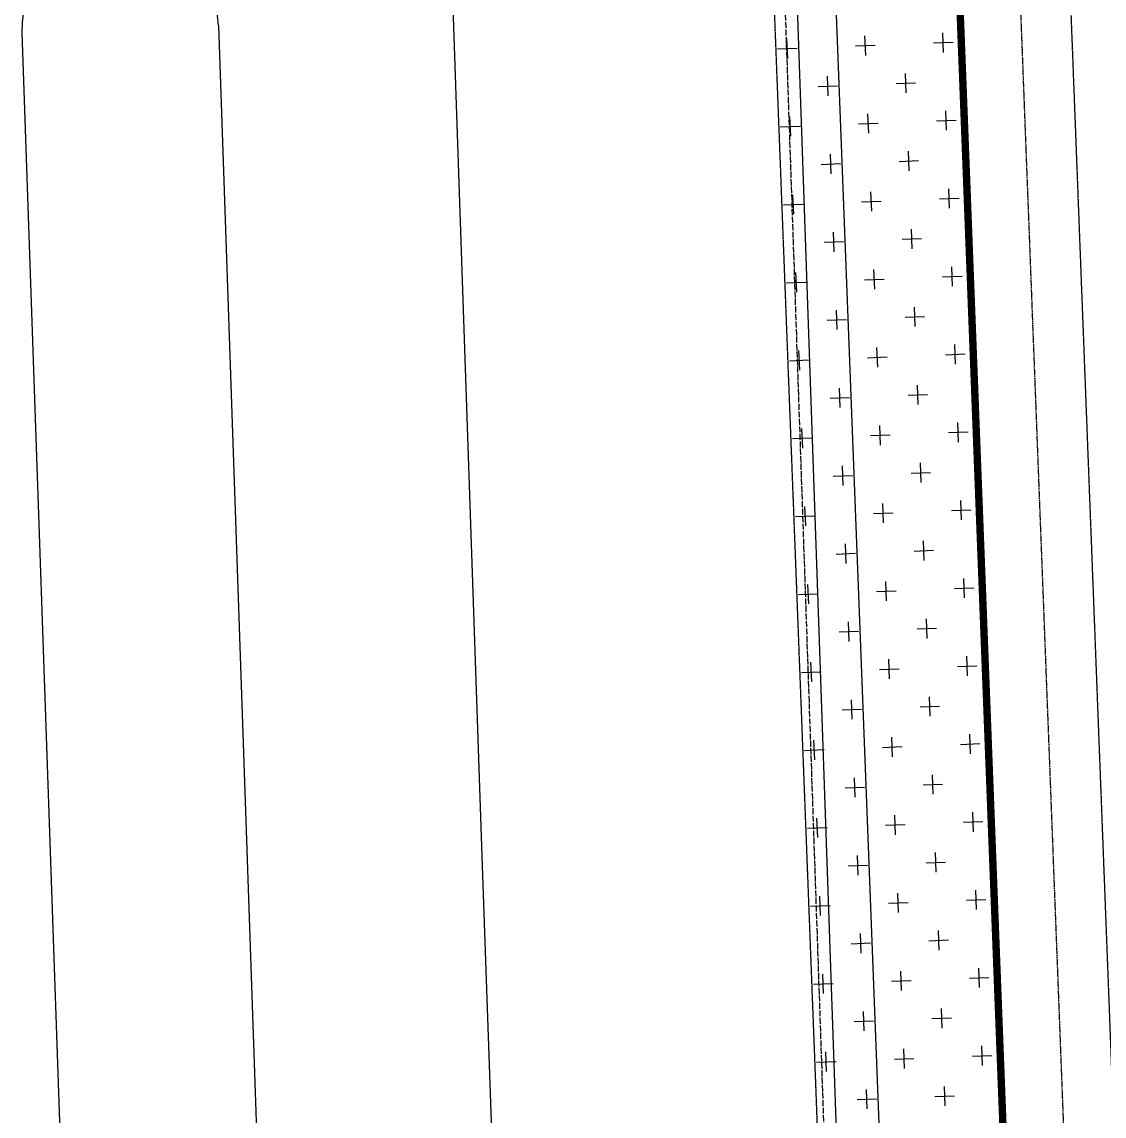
# Model space of a CAD drawing. Extents: x 60102 to 11003895, y 103457 to 3214550.
# Drawn here: x 10365301 to 10409335, y 2778221 to 2822767 of the extents above; entities that cross this region are included whole.
import ezdxf

# ---------------------------------------------------------------- set-up
doc = ezdxf.new("R2010")
doc.units = 0
doc.header["$LTSCALE"] = 10
for name, pattern in [('ACAD_ISO04W100', [30.5, 24, -3, 0.5, -3]), ('CENTER', [50.8, 31.75, -6.35, 6.35, -6.35]), ('DASH', [0.35, 0.25, -0.1])]:
    doc.linetypes.add(name, pattern=pattern)
for name, color, linetype in [('0-中心线', 1, 'CENTER'), ('0-围墙', 5, 'FENCELINE2'), ('0-新建道路', 4, 'CONTINUOUS'), ('0-用地红线', 1, 'CENTER'), ('0-绿化', 3, 'CONTINUOUS'), ('ZW-道路-缘石', 7, 'CONTINUOUS')]:
    doc.layers.add(name, color=color, linetype=linetype)
doc.linetypes.add('FENCELINE2', pattern='A,0.25,-0.1,[132,ltypeshp.shx,S=0.1,R=0,X=-0.1,Y=0],-0.1,1', length=1.45)

msp = doc.modelspace()

# ---------------------------------------------------------------- linework, layer by layer
at = {"layer": '0-中心线', "color": 0, "linetype": 'ACAD_ISO04W100', "ltscale": 0.2}
msp.add_lwpolyline([(10399704.901, 3038617.15), (10411721.411, 2725818.548)], dxfattribs=at)
at = {"layer": '0-围墙', "color": 0, "ltscale": 0.2}
msp.add_line((10395926.502, 2888369.889), (10405847.835, 2630110.313), dxfattribs=at)
at = {"layer": '0-围墙', "color": 0, "ltscale": 0.5}
msp.add_line((10395125.536, 2873356.794), (10403479.009, 2631457.557), dxfattribs=at)
at = {"layer": '0-新建道路', "color": 0, "linetype": 'DASH', "ltscale": 30, "const_width": 300}
msp.add_lwpolyline([(10388910.819, 2890574.309), (10391877.797, 2890688.289, -0.414213562), (10401216.653, 2882040.413), (10407397.473, 2721149.119)], format="xyb", dxfattribs=at)
at = {"layer": '0-用地红线', "color": 0, "linetype": 'ACAD_ISO04W100'}
msp.add_line((10387256.736, 3086733.295), (10402979.307, 2631440.301), dxfattribs=at)
at = {"layer": '0-用地红线', "color": 0, "linetype": 'DASH', "ltscale": 20}
msp.add_line((10395854.41, 3085625.952), (10413342.529, 2630397.353), dxfattribs=at)
at = {"layer": '0-用地红线', "color": 0, "linetype": 'ACAD_ISO04W100', "ltscale": 0.2}
msp.add_line((10403349.675, 2630014.344), (10385861.557, 3085242.94), dxfattribs=at)
at = {"layer": '0-绿化', "color": 0}
for p, q in [((10396461.584, 2821283.17), (10396431.114, 2822076.335)), ((10396461.584, 2821283.17), (10396431.114, 2822076.335)), ((10399634.244, 2821405.051), (10399603.773, 2822198.216)), ((10399634.244, 2821405.051), (10399603.773, 2822198.216)), ((10402806.903, 2821526.932), (10402776.433, 2822320.097)), ((10402806.903, 2821526.932), (10402776.433, 2822320.097)), ((10396049.766, 2821664.517), (10396842.931, 2821694.987)), ((10396049.766, 2821664.517), (10396842.931, 2821694.987)), ((10399222.426, 2821786.398), (10400015.591, 2821816.869)), ((10399222.426, 2821786.398), (10400015.591, 2821816.869)), ((10402395.086, 2821908.28), (10403188.251, 2821938.75)), ((10402395.086, 2821908.28), (10403188.251, 2821938.75)), ((10398108.854, 2819757.781), (10398078.384, 2820550.946)), ((10398108.854, 2819757.781), (10398078.384, 2820550.945)), ((10400869.697, 2820261.009), (10401662.862, 2820291.479)), ((10400869.697, 2820261.009), (10401662.862, 2820291.479)), ((10401281.514, 2819879.662), (10401251.044, 2820672.827)), ((10401281.514, 2819879.662), (10401251.044, 2820672.827)), ((10397697.037, 2820139.128), (10398490.202, 2820169.598)), ((10397697.037, 2820139.128), (10398490.202, 2820169.598)), ((10399756.125, 2818232.391), (10399725.655, 2819025.556)), ((10399756.125, 2818232.391), (10399725.655, 2819025.556)), ((10402928.785, 2818354.273), (10402898.314, 2819147.438)), ((10402928.785, 2818354.273), (10402898.314, 2819147.438)), ((10396171.648, 2818491.857), (10396964.813, 2818522.328)), ((10396171.648, 2818491.857), (10396964.813, 2818522.328)), ((10396583.465, 2818110.51), (10396552.995, 2818903.675)), ((10396583.465, 2818110.51), (10396552.995, 2818903.675)), ((10399344.307, 2818613.739), (10400137.472, 2818644.209)), ((10399344.307, 2818613.739), (10400137.472, 2818644.209)), ((10402516.967, 2818735.62), (10403310.132, 2818766.09)), ((10402516.967, 2818735.62), (10403310.132, 2818766.09)), ((10398230.736, 2816585.121), (10398200.265, 2817378.286)), ((10398230.736, 2816585.121), (10398200.265, 2817378.286)), ((10401403.396, 2816707.002), (10401372.925, 2817500.167)), ((10401403.395, 2816707.002), (10401372.925, 2817500.167)), ((10397818.918, 2816966.468), (10398612.083, 2816996.938)), ((10397818.918, 2816966.468), (10398612.083, 2816996.938)), ((10400991.578, 2817088.349), (10401784.743, 2817118.82)), ((10400991.578, 2817088.349), (10401784.743, 2817118.82)), ((10399878.006, 2815059.732), (10399847.536, 2815852.896)), ((10399878.006, 2815059.732), (10399847.536, 2815852.896)), ((10403050.666, 2815181.613), (10403020.196, 2815974.778)), ((10403050.666, 2815181.613), (10403020.196, 2815974.778)), ((10396705.347, 2814937.85), (10396674.876, 2815731.015)), ((10396705.347, 2814937.85), (10396674.876, 2815731.015)), ((10399466.189, 2815441.079), (10400259.354, 2815471.549)), ((10399466.189, 2815441.079), (10400259.354, 2815471.549)), ((10402638.848, 2815562.96), (10403432.013, 2815593.43)), ((10402638.848, 2815562.96), (10403432.013, 2815593.43)), ((10396293.529, 2815319.198), (10397086.694, 2815349.668)), ((10396293.529, 2815319.198), (10397086.694, 2815349.668)), ((10398352.617, 2813412.461), (10398322.147, 2814205.626)), ((10398352.617, 2813412.461), (10398322.147, 2814205.626)), ((10401525.277, 2813534.342), (10401494.806, 2814327.507)), ((10401525.277, 2813534.342), (10401494.806, 2814327.507)), ((10397940.799, 2813793.808), (10398733.964, 2813824.279)), ((10397940.799, 2813793.808), (10398733.964, 2813824.279)), ((10401113.459, 2813915.69), (10401906.624, 2813946.16)), ((10401113.459, 2813915.69), (10401906.624, 2813946.16)), ((10403172.547, 2812008.953), (10403142.077, 2812802.118)), ((10403172.547, 2812008.953), (10403142.077, 2812802.118)), ((10396827.228, 2811765.19), (10396796.757, 2812558.355)), ((10396827.228, 2811765.19), (10396796.758, 2812558.355)), ((10399588.07, 2812268.419), (10400381.235, 2812298.889)), ((10399588.07, 2812268.419), (10400381.235, 2812298.889)), ((10399999.888, 2811887.072), (10399969.417, 2812680.237)), ((10399999.888, 2811887.072), (10399969.417, 2812680.237)), ((10402760.73, 2812390.3), (10403553.895, 2812420.771)), ((10402760.73, 2812390.3), (10403553.895, 2812420.771)), ((10396415.41, 2812146.538), (10397208.575, 2812177.008)), ((10396415.41, 2812146.538), (10397208.575, 2812177.008)), ((10398474.498, 2810239.801), (10398444.028, 2811032.966)), ((10398474.498, 2810239.801), (10398444.028, 2811032.966)), ((10401647.158, 2810361.683), (10401616.688, 2811154.847)), ((10401647.158, 2810361.682), (10401616.688, 2811154.847)), ((10398062.681, 2810621.149), (10398855.846, 2810651.619)), ((10398062.681, 2810621.149), (10398855.846, 2810651.619)), ((10401235.34, 2810743.03), (10402028.505, 2810773.5)), ((10401235.34, 2810743.03), (10402028.505, 2810773.5)), ((10403294.429, 2808836.293), (10403263.958, 2809629.458)), ((10403294.429, 2808836.293), (10403263.958, 2809629.458)), ((10396949.109, 2808592.531), (10396918.639, 2809385.696)), ((10396949.109, 2808592.531), (10396918.639, 2809385.696)), ((10400121.769, 2808714.412), (10400091.299, 2809507.577)), ((10400121.769, 2808714.412), (10400091.299, 2809507.577)), ((10402882.611, 2809217.641), (10403675.776, 2809248.111)), ((10402882.611, 2809217.641), (10403675.776, 2809248.111)), ((10396537.291, 2808973.878), (10397330.456, 2809004.348)), ((10396537.292, 2808973.878), (10397330.456, 2809004.348)), ((10399709.951, 2809095.759), (10400503.116, 2809126.23)), ((10399709.951, 2809095.759), (10400503.116, 2809126.23)), ((10398596.38, 2807067.141), (10398565.909, 2807860.306)), ((10398596.38, 2807067.141), (10398565.909, 2807860.306)), ((10401769.039, 2807189.023), (10401738.569, 2807982.188)), ((10401769.039, 2807189.023), (10401738.569, 2807982.188)), ((10398184.562, 2807448.489), (10398977.727, 2807478.959)), ((10398184.562, 2807448.489), (10398977.727, 2807478.959)), ((10401357.222, 2807570.37), (10402150.387, 2807600.84)), ((10401357.222, 2807570.37), (10402150.387, 2807600.84)), ((10403416.31, 2805663.634), (10403385.84, 2806456.798)), ((10403416.31, 2805663.633), (10403385.84, 2806456.798)), ((10397070.99, 2805419.871), (10397040.52, 2806213.036)), ((10397070.99, 2805419.871), (10397040.52, 2806213.036)), ((10400243.65, 2805541.752), (10400213.18, 2806334.917)), ((10400243.65, 2805541.752), (10400213.18, 2806334.917)), ((10403004.492, 2806044.981), (10403797.657, 2806075.451)), ((10403004.492, 2806044.981), (10403797.657, 2806075.451)), ((10396659.173, 2805801.218), (10397452.338, 2805831.689)), ((10396659.173, 2805801.218), (10397452.338, 2805831.689)), ((10399831.833, 2805923.1), (10400624.997, 2805953.57)), ((10399831.833, 2805923.099), (10400624.997, 2805953.57)), ((10398718.261, 2803894.482), (10398687.791, 2804687.647)), ((10398718.261, 2803894.482), (10398687.791, 2804687.647)), ((10401890.921, 2804016.363), (10401860.45, 2804809.528)), ((10401890.921, 2804016.363), (10401860.45, 2804809.528)), ((10398306.443, 2804275.829), (10399099.608, 2804306.299)), ((10398306.443, 2804275.829), (10399099.608, 2804306.299)), ((10401479.103, 2804397.71), (10402272.268, 2804428.181)), ((10401479.103, 2804397.71), (10402272.268, 2804428.181)), ((10397192.872, 2802247.211), (10397162.401, 2803040.376)), ((10397192.872, 2802247.211), (10397162.401, 2803040.376)), ((10400365.531, 2802369.092), (10400335.061, 2803162.257)), ((10400365.531, 2802369.092), (10400335.061, 2803162.257)), ((10403126.374, 2802872.321), (10403919.539, 2802902.791)), ((10403126.374, 2802872.321), (10403919.538, 2802902.791)), ((10403538.191, 2802490.974), (10403507.721, 2803284.139)), ((10403538.191, 2802490.974), (10403507.721, 2803284.139)), ((10396781.054, 2802628.558), (10397574.219, 2802659.029)), ((10396781.054, 2802628.558), (10397574.219, 2802659.029)), ((10399953.714, 2802750.44), (10400746.879, 2802780.91)), ((10399953.714, 2802750.44), (10400746.879, 2802780.91)), ((10402012.802, 2800843.703), (10401982.332, 2801636.868)), ((10402012.802, 2800843.703), (10401982.332, 2801636.868)), ((10398428.325, 2801103.169), (10399221.49, 2801133.64)), ((10398428.325, 2801103.169), (10399221.49, 2801133.64)), ((10398840.142, 2800721.822), (10398809.672, 2801514.987)), ((10398840.142, 2800721.822), (10398809.672, 2801514.987)), ((10401600.984, 2801225.051), (10402394.149, 2801255.521)), ((10401600.984, 2801225.05), (10402394.149, 2801255.521)), ((10397314.753, 2799074.551), (10397284.283, 2799867.716)), ((10397314.753, 2799074.551), (10397284.283, 2799867.716)), ((10400487.413, 2799196.433), (10400456.942, 2799989.598)), ((10400487.413, 2799196.433), (10400456.942, 2799989.598)), ((10403660.073, 2799318.314), (10403629.602, 2800111.479)), ((10403660.072, 2799318.314), (10403629.602, 2800111.479)), ((10396902.935, 2799455.899), (10397696.1, 2799486.369)), ((10396902.935, 2799455.899), (10397696.1, 2799486.369)), ((10400075.595, 2799577.78), (10400868.76, 2799608.25)), ((10400075.595, 2799577.78), (10400868.76, 2799608.25)), ((10403248.255, 2799699.661), (10404041.42, 2799730.132)), ((10403248.255, 2799699.661), (10404041.42, 2799730.132)), ((10402134.683, 2797671.043), (10402104.213, 2798464.208)), ((10402134.683, 2797671.043), (10402104.213, 2798464.208)), ((10398962.024, 2797549.162), (10398931.553, 2798342.327)), ((10398962.024, 2797549.162), (10398931.553, 2798342.327)), ((10401722.866, 2798052.391), (10402516.031, 2798082.861)), ((10401722.866, 2798052.391), (10402516.031, 2798082.861)), ((10398550.206, 2797930.509), (10399343.371, 2797960.98)), ((10398550.206, 2797930.509), (10399343.371, 2797960.98)), ((10397436.634, 2795901.892), (10397406.164, 2796695.057)), ((10397436.634, 2795901.892), (10397406.164, 2796695.057)), ((10400609.294, 2796023.773), (10400578.824, 2796816.938)), ((10400609.294, 2796023.773), (10400578.824, 2796816.938)), ((10403781.954, 2796145.654), (10403751.483, 2796938.819)), ((10403781.954, 2796145.654), (10403751.483, 2796938.819)), ((10397024.817, 2796283.239), (10397817.982, 2796313.709)), ((10397024.817, 2796283.239), (10397817.982, 2796313.709)), ((10400197.476, 2796405.12), (10400990.641, 2796435.591)), ((10400197.476, 2796405.12), (10400990.641, 2796435.591)), ((10403370.136, 2796527.002), (10404163.301, 2796557.472)), ((10403370.136, 2796527.001), (10404163.301, 2796557.472)), ((10399083.905, 2794376.502), (10399053.434, 2795169.667)), ((10399083.905, 2794376.502), (10399053.435, 2795169.667)), ((10401844.747, 2794879.731), (10402637.912, 2794910.201)), ((10401844.747, 2794879.731), (10402637.912, 2794910.201)), ((10402256.565, 2794498.384), (10402226.094, 2795291.549)), ((10402256.565, 2794498.384), (10402226.094, 2795291.549)), ((10398672.087, 2794757.85), (10399465.252, 2794788.32)), ((10398672.087, 2794757.85), (10399465.252, 2794788.32)), ((10400731.175, 2792851.113), (10400700.705, 2793644.278)), ((10400731.175, 2792851.113), (10400700.705, 2793644.278)), ((10403903.835, 2792972.994), (10403873.365, 2793766.159)), ((10403903.835, 2792972.994), (10403873.365, 2793766.159)), ((10397146.698, 2793110.579), (10397939.863, 2793141.049)), ((10397146.698, 2793110.579), (10397939.863, 2793141.049)), ((10397558.516, 2792729.232), (10397528.045, 2793522.397)), ((10397558.516, 2792729.232), (10397528.045, 2793522.397)), ((10400319.358, 2793232.46), (10401112.523, 2793262.931)), ((10400319.358, 2793232.46), (10401112.523, 2793262.931)), ((10403492.017, 2793354.342), (10404285.182, 2793384.812)), ((10403492.017, 2793354.342), (10404285.182, 2793384.812)), ((10399205.786, 2791203.843), (10399175.316, 2791997.008)), ((10399205.786, 2791203.843), (10399175.316, 2791997.008)), ((10402378.446, 2791325.724), (10402347.976, 2792118.889)), ((10402378.446, 2791325.724), (10402347.976, 2792118.889)), ((10398793.968, 2791585.19), (10399587.133, 2791615.66)), ((10398793.969, 2791585.19), (10399587.133, 2791615.66)), ((10401966.628, 2791707.071), (10402759.793, 2791737.542)), ((10401966.628, 2791707.071), (10402759.793, 2791737.541)), ((10400853.057, 2789678.453), (10400822.586, 2790471.618)), ((10400853.057, 2789678.453), (10400822.586, 2790471.618)), ((10404025.716, 2789800.335), (10403995.246, 2790593.5)), ((10404025.716, 2789800.335), (10403995.246, 2790593.5)), ((10397680.397, 2789556.572), (10397649.927, 2790349.737)), ((10397680.397, 2789556.572), (10397649.927, 2790349.737)), ((10400441.239, 2790059.801), (10401234.404, 2790090.271)), ((10400441.239, 2790059.801), (10401234.404, 2790090.271)), ((10403613.899, 2790181.682), (10404407.064, 2790212.152)), ((10403613.899, 2790181.682), (10404407.064, 2790212.152)), ((10397268.579, 2789937.919), (10398061.744, 2789968.39)), ((10397268.579, 2789937.919), (10398061.744, 2789968.39)), ((10399327.667, 2788031.183), (10399297.197, 2788824.348)), ((10399327.667, 2788031.183), (10399297.197, 2788824.348)), ((10402500.327, 2788153.064), (10402469.857, 2788946.229)), ((10402500.327, 2788153.064), (10402469.857, 2788946.229)), ((10398915.85, 2788412.53), (10399709.015, 2788443)), ((10398915.85, 2788412.53), (10399709.015, 2788443)), ((10402088.51, 2788534.411), (10402881.674, 2788564.882)), ((10402088.51, 2788534.411), (10402881.674, 2788564.882)), ((10404147.598, 2786627.675), (10404117.127, 2787420.84)), ((10404147.598, 2786627.675), (10404117.127, 2787420.84)), ((10397802.278, 2786383.912), (10397771.808, 2787177.077)), ((10397802.278, 2786383.912), (10397771.808, 2787177.077)), ((10400563.12, 2786887.141), (10401356.285, 2786917.611)), ((10400563.12, 2786887.141), (10401356.285, 2786917.611)), ((10400974.938, 2786505.794), (10400944.468, 2787298.959)), ((10400974.938, 2786505.794), (10400944.468, 2787298.959)), ((10403735.78, 2787009.022), (10404528.945, 2787039.493)), ((10403735.78, 2787009.022), (10404528.945, 2787039.492)), ((10397390.461, 2786765.26), (10398183.626, 2786795.73)), ((10397390.461, 2786765.26), (10398183.625, 2786795.73)), ((10399449.549, 2784858.523), (10399419.078, 2785651.688)), ((10399449.549, 2784858.523), (10399419.078, 2785651.688)), ((10402622.208, 2784980.404), (10402591.738, 2785773.569)), ((10402622.208, 2784980.404), (10402591.738, 2785773.569)), ((10399037.731, 2785239.87), (10399830.896, 2785270.341)), ((10399037.731, 2785239.87), (10399830.896, 2785270.341)), ((10402210.391, 2785361.752), (10403003.556, 2785392.222)), ((10402210.391, 2785361.752), (10403003.556, 2785392.222)), ((10404269.479, 2783455.015), (10404239.009, 2784248.18)), ((10404269.479, 2783455.015), (10404239.009, 2784248.18)), ((10397924.159, 2783211.253), (10397893.689, 2784004.417)), ((10397924.159, 2783211.252), (10397893.689, 2784004.417)), ((10400685.002, 2783714.481), (10401478.167, 2783744.951)), ((10400685.002, 2783714.481), (10401478.167, 2783744.951)), ((10401096.819, 2783333.134), (10401066.349, 2784126.299)), ((10401096.819, 2783333.134), (10401066.349, 2784126.299)), ((10403857.661, 2783836.362), (10404650.826, 2783866.833)), ((10403857.661, 2783836.362), (10404650.826, 2783866.833)), ((10397512.342, 2783592.6), (10398305.507, 2783623.07)), ((10397512.342, 2783592.6), (10398305.507, 2783623.07)), ((10399571.43, 2781685.863), (10399540.96, 2782479.028)), ((10399571.43, 2781685.863), (10399540.96, 2782479.028)), ((10402744.09, 2781807.745), (10402713.619, 2782600.91)), ((10402744.09, 2781807.745), (10402713.619, 2782600.909)), ((10399159.612, 2782067.211), (10399952.777, 2782097.681)), ((10399159.612, 2782067.211), (10399952.777, 2782097.681)), ((10402332.272, 2782189.092), (10403125.437, 2782219.562)), ((10402332.272, 2782189.092), (10403125.437, 2782219.562)), ((10404391.36, 2780282.355), (10404360.89, 2781075.52)), ((10404391.36, 2780282.355), (10404360.89, 2781075.52)), ((10398046.041, 2780038.593), (10398015.57, 2780831.758)), ((10398046.041, 2780038.593), (10398015.57, 2780831.758)), ((10401218.701, 2780160.474), (10401188.23, 2780953.639)), ((10401218.7, 2780160.474), (10401188.23, 2780953.639)), ((10403979.543, 2780663.703), (10404772.708, 2780694.173)), ((10403979.543, 2780663.703), (10404772.708, 2780694.173)), ((10397634.223, 2780419.94), (10398427.388, 2780450.41)), ((10397634.223, 2780419.94), (10398427.388, 2780450.41)), ((10400806.883, 2780541.821), (10401600.048, 2780572.292)), ((10400806.883, 2780541.821), (10401600.048, 2780572.292)), ((10399693.311, 2778513.204), (10399662.841, 2779306.368)), ((10399693.311, 2778513.203), (10399662.841, 2779306.368)), ((10402865.971, 2778635.085), (10402835.501, 2779428.25)), ((10402865.971, 2778635.085), (10402835.501, 2779428.25)), ((10399281.494, 2778894.551), (10400074.659, 2778925.021)), ((10399281.494, 2778894.551), (10400074.659, 2778925.021)), ((10402454.153, 2779016.432), (10403247.318, 2779046.902)), ((10402454.153, 2779016.432), (10403247.318, 2779046.902))]:
    msp.add_line(p, q, dxfattribs=at)
at = {"layer": 'ZW-道路-缘石', "color": 0}
for p, q in [((10384050.931, 2788015.958), (10382562.172, 2831851.692)), ((10373298.242, 2822604.46), (10379635.192, 2639099.552)), ((10365303.008, 2822328.362), (10371639.958, 2638823.454)), ((10386755.805, 2711600.787), (10384050.931, 2788015.958))]:
    msp.add_line(p, q, dxfattribs=at)
msp.add_arc((10369300.625, 2822466.411), 4000, 1.9778017, 181.9778017, dxfattribs=at)

doc.saveas('drawing.dxf')
